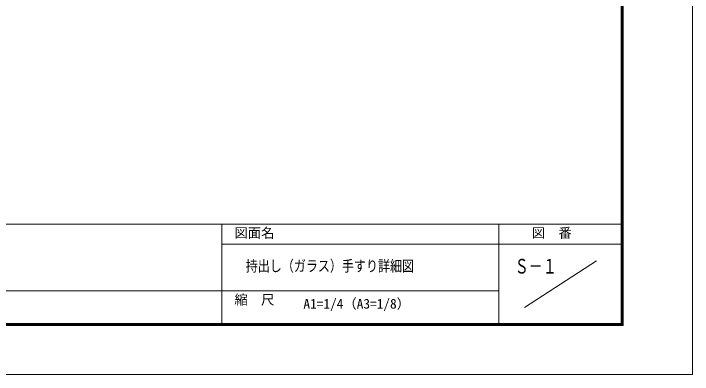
# Model space of a CAD drawing. Units: millimetres, scale not verified. Extents: x -3554 to 3554, y -1188 to 1188.
# Drawn here: x -1004 to -190, y -1188 to -756 of the extents above; entities that cross this region are included whole.
import ezdxf
from ezdxf.enums import TextEntityAlignment as Align

# ---------------------------------------------------------------- set-up
doc = ezdxf.new("R2010")
doc.units = ezdxf.units.MM
doc.header["$LTSCALE"] = 8
for name, color, linetype, lineweight in [('0-0_0', 7, 'Continuous', 18), ('0-1_DEFPOINTS', 5, 'Continuous', 18), ('0-4_WAKU', 7, 'Continuous', 18)]:
    doc.layers.add(name, color=color, linetype=linetype, lineweight=lineweight)
doc.layers.add('0-2_MOJI', color=7, linetype='Continuous')
doc.styles.add('ＭＳ ゴシック', font='')
doc.styles.get('ＭＳ ゴシック').set_extended_font_data('MS Gothic')

msp = doc.modelspace()

# ---------------------------------------------------------------- linework, layer by layer
at = {"layer": '0-1_DEFPOINTS'}
for p, q in [((-190.142, -1188), (-190.142, 1188)), ((-3554.142, -1188), (-190.142, -1188))]:
    msp.add_line(p, q, dxfattribs=at)
at = {"layer": '0-4_WAKU'}
for p, q in [((-275.342, -1126.8), (-275.342, 1130.8)), ((-274.742, -1127.4), (-274.742, 1131.4)), ((-274.142, -1128), (-274.142, 1132)), ((-273.542, -1128.6), (-273.542, 1132.6)), ((-272.942, -1129.2), (-272.942, 1133.2)), ((-3474.142, -1008), (-274.142, -1008)), ((-754.142, -1008), (-754.142, -1128)), ((-422.142, -1008), (-422.142, -1128)), ((-754.142, -1032), (-274.142, -1032)), ((-391.309, -1108), (-304.975, -1052)), ((-1430.142, -1088), (-422.142, -1088)), ((-3475.342, -1129.2), (-272.942, -1129.2)), ((-3474.742, -1128.6), (-273.542, -1128.6)), ((-3474.142, -1128), (-274.142, -1128)), ((-3473.542, -1127.4), (-274.742, -1127.4)), ((-3472.942, -1126.8), (-275.342, -1126.8))]:
    msp.add_line(p, q, dxfattribs=at)

# ---------------------------------------------------------------- texts
at = {"layer": '0-0_0', "style": 'ＭＳ ゴシック'}
for s, height, width, p in [('持出し（ガラス）手すり詳細図', 13.2, 0.8, (-725.394, -1068.604)), ('Ｓ－１', 17.6, 0.7, (-403.126, -1072.441))]:
    msp.add_text(s, height=height, dxfattribs=dict(at, width=width)).set_placement(p, align=Align.BOTTOM_LEFT)
msp.add_text('A1=1/4（A3=1/8）', height=11.73, dxfattribs=at).set_placement((-656.297, -1112.711), align=Align.BOTTOM_LEFT)
at = {"layer": '0-2_MOJI', "style": 'ＭＳ ゴシック'}
for s, p in [('図面名', (-739.035, -1027.794)), ('図  番', (-382.719, -1027.794)), ('縮  尺', (-739.035, -1107.794))]:
    msp.add_text(s, height=11.73, dxfattribs=at).set_placement(p, align=Align.BOTTOM_LEFT)

doc.saveas('drawing.dxf')
